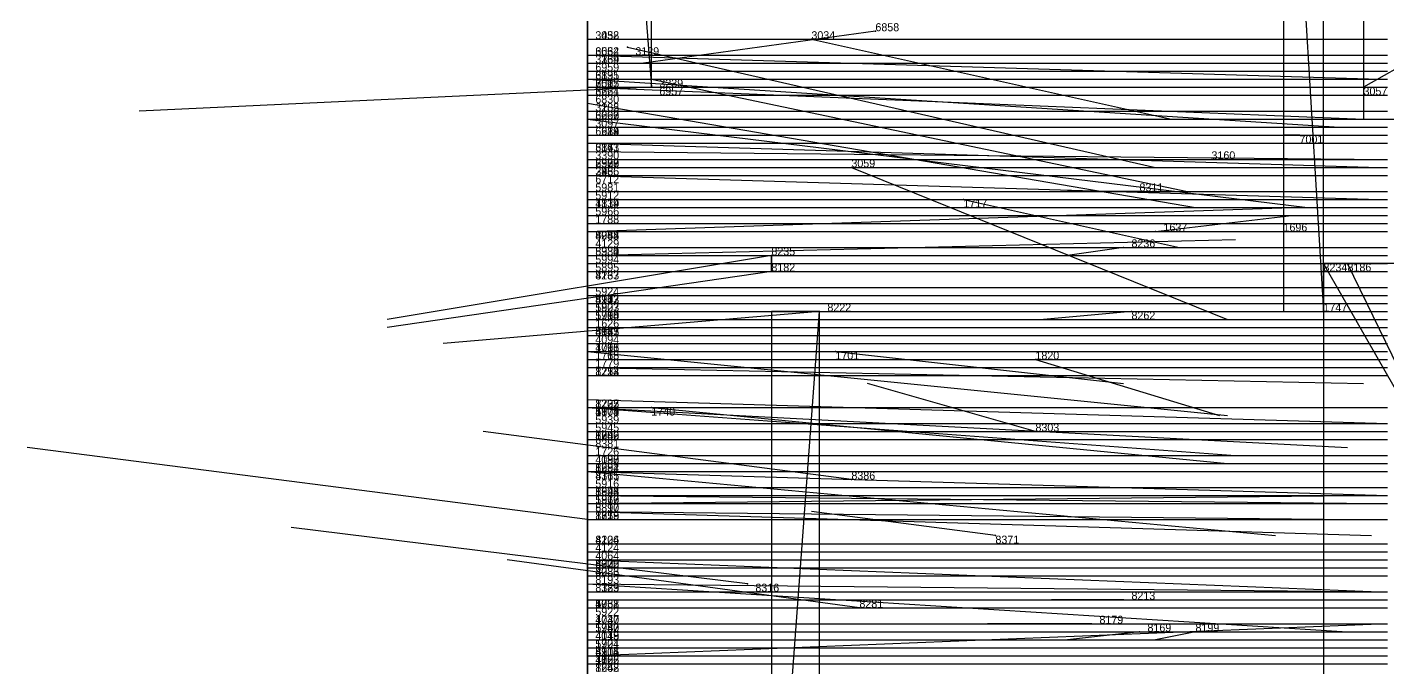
# Model space of a CAD drawing. Extents: x -0.07 to 1.1, y -0.07 to 1.1.
# Drawn here: x -0.07 to 0.1, y 0.6975 to 0.7775 of the extents above; entities that cross this region are included whole.
import ezdxf

# ---------------------------------------------------------------- set-up
doc = ezdxf.new("R2010")
doc.units = 0
for name, color, linetype in [('Clients', 3, 'CONTINUOUS'), ('Facilities', 3, 'CONTINUOUS'), ('Facilities_lines', 3, 'CONTINUOUS'), ('Min_max_boxes', 1, 'CONTINUOUS'), ('Normals', 1, 'CONTINUOUS'), ('Source_points', 5, 'CONTINUOUS'), ('Text', 3, 'CONTINUOUS')]:
    doc.layers.add(name, color=color, linetype=linetype)

msp = doc.modelspace()

# ---------------------------------------------------------------- linework, layer by layer
at = {"layer": 'Clients', "color": 5}
for p in [(0, 0.776, 0.092), (0, 0.776, 0.335), (0, 0.774, 0.161), (0, 0.774, 0.469), (0, 0.774, 0.737), (0, 0.774, 0.747), (0, 0.773, 0.816), (0, 0.772, 0.867), (0, 0.771, 0.838), (0, 0.77, 0.507), (0, 0.77, 0.652), (0, 0.77, 0.566), (0, 0.769, 0.134), (0, 0.769, 0.846), (0.008, 0.77, 1), (0.097, 0.77), (0, 0.766, 0.175), (0, 0.766, 0.124), (0, 0.766, 0.581), (0, 0.765, 0.518), (0, 0.765, 0.592), (0, 0.764, 0.883), (0, 0.763, 0.135), (0, 0.761, 0.104), (0, 0.761, 0.323), (0, 0.761, 0.497), (0, 0.761, 0.785), (0, 0.76, 0.268), (0, 0.76, 0.566), (0, 0.759, 0.06), (0, 0.759, 0.468), (0, 0.759, 0.661), (0, 0.757, 0.579), (0, 0.756, 0.708), (0, 0.755, 0.086), (0, 0.755, 0.501), (0, 0.754, 0.576), (0, 0.753, 0.167), (0, 0.752, 0.483), (0, 0.752, 0.624), (0, 0.75, 0.357), (0, 0.749, 0.633), (0, 0.749, 0.659), (0, 0.749, 0.693), (0, 0.748, 0.528), (0, 0.747, 0.335), (0, 0.747, 0.788), (0.023, 0.747, 1), (0.092, 0.748, 1), (0.095, 0.748, 1), (0, 0.745, 0.514), (0, 0.744, 0.324), (0, 0.744, 0.752), (0, 0.743, 0.217), (0, 0.743, 0.313), (0, 0.743, 0.751), (0, 0.743, 0.976), (0, 0.742, 0.641), (0, 0.742, 0.666), (0.029, 0.742, 1), (0.092, 0.742), (0, 0.741, 0.116), (0, 0.741, 0.575), (0, 0.74, 0.11), (0, 0.74, 0.721), (0, 0.739, 0.302), (0, 0.739, 0.612), (0, 0.739, 0.841), (0, 0.738, 0.232), (0, 0.738, 0.452), (0, 0.738, 0.421), (0, 0.737, 0.186), (0, 0.737, 0.491), (0, 0.736, 0.09), (0, 0.735, 0.231), (0, 0.734, 0.894), (0, 0.73, 0.184), (0, 0.73, 0.358), (0, 0.73, 0.292), (0, 0.73, 0.715), (0, 0.728, 0.539), (0, 0.728, 0.589), (0, 0.727, 0.173), (0, 0.727, 0.882), (0, 0.726, 0.152), (0, 0.726, 0.518), (0, 0.724, 0.224), (0, 0.724, 0.369), (0, 0.724, 0.389), (0, 0.724, 0.389), (0, 0.723, 0.126), (0, 0.723, 0.261), (0, 0.722, 0.477), (0, 0.722, 0.546), (0, 0.722, 0.923), (0, 0.72, 0.229), (0, 0.72, 0.721), (0, 0.72, 0.705), (0, 0.719, 0.241), (0, 0.719, 0.938), (0, 0.718, 0.54), (0, 0.718, 0.7), (0, 0.718, 0.756), (0, 0.716, 0.178), (0, 0.713, 0.394), (0, 0.713, 0.859), (0, 0.712, 0.328), (0, 0.711, 0.386), (0, 0.711, 0.582), (0, 0.71, 0.316), (0, 0.709, 0.31), (0, 0.709, 0.906), (0, 0.707, 0.91), (0, 0.706, 0.241), (0, 0.705, 0.413), (0, 0.705, 0.529), (0, 0.705, 0.682), (0, 0.703, 0.22), (0, 0.703, 0.298), (0, 0.703, 0.541), (0, 0.703, 0.646), (0, 0.702, 0.425), (0, 0.701, 0.491), (0, 0.701, 0.59), (0, 0.7, 0.196), (0, 0.7, 0.267), (0, 0.7, 0.833), (0, 0.7, 0.808), (0, 0.699, 0.171), (0, 0.699, 0.543), (0, 0.698, 0.403), (0, 0.698, 0.442)]:
    msp.add_point(p, dxfattribs=at)
at = {"layer": 'Facilities', "color": 3}
for p in [(0.028, 0.776), (0.036, 0.777, 1), (0, 0.774, 0.086), (0, 0.774, 0.069), (0.005, 0.775), (0, 0.771, 0.04), (0.008, 0.771), (0, 0.77, 0.049), (0, 0.768, 0.015), (0, 0.767, 0.122), (0, 0.766, 0.028), (0.089, 0.764, 1), (0, 0.763, 0.06), (0, 0.762, 0.932), (0.078, 0.761), (0.033, 0.76), (0.069, 0.757, 1), (0.047, 0.756), (0, 0.752, 0.973), (0.071, 0.752), (0.087, 0.752), (0.067, 0.75, 1), (0, 0.749, 0.986), (0.023, 0.749, 1), (0.068, 0.742, 1), (0, 0.739, 0.944), (0, 0.737, 0.008), (0.031, 0.737), (0, 0.735, 0.95), (0.056, 0.736), (0, 0.731, 0.92), (0, 0.73, 0.036), (0, 0.73, 0.013), (0.008, 0.73), (0.056, 0.727, 1), (0, 0.726, 0.899), (0, 0.722, 0.978), (0.033, 0.721, 1), (0, 0.718, 0.041), (0, 0.717, 0.041), (0, 0.717, 0.944), (0, 0.716, 0.995), (0.051, 0.714, 1), (0, 0.711, 0.931), (0, 0.708, 0.961), (0, 0.708, 0.933), (0.02, 0.708, 1), (0.067, 0.706, 1), (0.034, 0.705, 1), (0, 0.703, 0.142), (0.063, 0.703, 1), (0.069, 0.702, 1), (0.076, 0.702, 1), (0, 0.699, 0.068)]:
    msp.add_point(p, dxfattribs=at)
at = {"layer": 'Facilities_lines', "color": 3}
for p, q in [((0, 0.887, 0.552), (0, 0.728, 0.589)), ((0, 0.887, 0.552), (0, 0.741, 0.575)), ((0, 0.887, 0.552), (0, 0.754, 0.576)), ((0, 0.887, 0.552), (0, 0.757, 0.579)), ((0, 0.887, 0.552), (0, 0.76, 0.566)), ((0, 0.887, 0.552), (0, 0.739, 0.612)), ((0, 0.887, 0.552), (0, 0.765, 0.592)), ((0, 0.887, 0.552), (0, 0.77, 0.566)), ((0, 0.887, 0.552), (0, 0.766, 0.581)), ((0, 0.886, 0.783), (0, 0.761, 0.785)), ((0, 0.876, 0.453), (0, 0.774, 0.469)), ((0, 0.876, 0.453), (0, 0.759, 0.468)), ((0, 0.876, 0.453), (0, 0.738, 0.452)), ((0, 0.876, 0.979), (0.008, 0.77, 1)), ((0, 0.875, 0.288), (0, 0.76, 0.268)), ((0, 0.875, 0.288), (0, 0.739, 0.302)), ((0, 0.875, 0.288), (0, 0.743, 0.313)), ((0, 0.875, 0.288), (0, 0.73, 0.292)), ((0, 0.852, 0.379), (0, 0.761, 0.323)), ((0, 0.852, 0.379), (0, 0.776, 0.335)), ((0, 0.852, 0.379), (0, 0.724, 0.369)), ((0, 0.852, 0.379), (0, 0.738, 0.421)), ((0, 0.852, 0.379), (0, 0.724, 0.389)), ((0, 0.852, 0.379), (0, 0.744, 0.324)), ((0, 0.852, 0.379), (0, 0.75, 0.357)), ((0, 0.852, 0.379), (0, 0.724, 0.389)), ((0, 0.852, 0.379), (0, 0.747, 0.335)), ((0, 0.834, 0.951), (0, 0.743, 0.976)), ((0, 0.767, 0.122), (0, 0.826, 0.13)), ((0, 0.826, 0.704), (0, 0.718, 0.7)), ((0, 0.826, 0.704), (0, 0.72, 0.721)), ((0, 0.826, 0.704), (0, 0.72, 0.705)), ((0, 0.826, 0.704), (0, 0.749, 0.633)), ((0, 0.826, 0.704), (0, 0.752, 0.624)), ((0, 0.826, 0.704), (0, 0.742, 0.641)), ((0, 0.826, 0.704), (0, 0.742, 0.666)), ((0, 0.826, 0.704), (0, 0.743, 0.751)), ((0, 0.826, 0.704), (0, 0.756, 0.708)), ((0, 0.826, 0.704), (0, 0.705, 0.682)), ((0, 0.826, 0.704), (0, 0.74, 0.721)), ((0, 0.826, 0.704), (0, 0.703, 0.646)), ((0, 0.826, 0.704), (0, 0.744, 0.752)), ((0, 0.826, 0.704), (0, 0.73, 0.715)), ((0, 0.826, 0.704), (0, 0.749, 0.659)), ((0, 0.826, 0.704), (0, 0.749, 0.693)), ((0, 0.826, 0.704), (0, 0.77, 0.652)), ((0, 0.826, 0.704), (0, 0.774, 0.737)), ((0, 0.826, 0.704), (0, 0.774, 0.747)), ((0, 0.826, 0.704), (0, 0.759, 0.661)), ((0.087, 0.825), (0.092, 0.742)), ((0, 0.767, 0.122), (0, 0.822, 0.166)), ((0, 0.767, 0.122), (0, 0.817, 0.118)), ((0, 0.817, 0.86), (0, 0.769, 0.846)), ((0, 0.817, 0.86), (0, 0.772, 0.867)), ((0, 0.817, 0.86), (0, 0.773, 0.816)), ((0, 0.817, 0.86), (0, 0.771, 0.838)), ((0, 0.767, 0.122), (0, 0.815, 0.129)), ((0, 0.767, 0.122), (0, 0.814, 0.143)), ((0, 0.767, 0.122), (0, 0.809, 0.12)), ((0, 0.767, 0.122), (0, 0.801, 0.148)), ((0, 0.767, 0.122), (0, 0.8, 0.09)), ((0, 0.767, 0.122), (0, 0.797, 0.132)), ((0, 0.767, 0.122), (0, 0.795, 0.145)), ((0, 0.767, 0.122), (0, 0.787, 0.18)), ((0.12, 0.783), (0.097, 0.77)), ((0, 0.767, 0.122), (0, 0.782, 0.169)), ((0, 0.767, 0.122), (0, 0.781, 0.159)), ((0, 0.767, 0.122), (0, 0.779, 0.203)), ((0, 0.767, 0.122), (0, 0.776, 0.092)), ((0, 0.767, 0.122), (0, 0.774, 0.161)), ((0, 0.634, 0.514), (0, 0.77, 0.507)), ((0, 0.767, 0.122), (0, 0.769, 0.134)), ((0, 0.767, 0.122), (0, 0.753, 0.167)), ((0, 0.767, 0.122), (0, 0.74, 0.11)), ((0, 0.767, 0.122), (0, 0.741, 0.116)), ((0, 0.767, 0.122), (0, 0.736, 0.09)), ((0, 0.767, 0.122), (0, 0.755, 0.086)), ((0, 0.767, 0.122), (0, 0.761, 0.104)), ((0, 0.767, 0.122), (0, 0.766, 0.175)), ((0, 0.767, 0.122), (0, 0.766, 0.124)), ((0, 0.767, 0.122), (0, 0.763, 0.135)), ((0, 0.634, 0.514), (0, 0.765, 0.518)), ((0, 0.726, 0.899), (0, 0.764, 0.883)), ((0, 0.763, 0.06), (0, 0.759, 0.06)), ((0, 0.762, 0.932), (0, 0.722, 0.923)), ((0, 0.634, 0.514), (0, 0.761, 0.497)), ((0, 0.634, 0.514), (0, 0.755, 0.501)), ((0, 0.634, 0.514), (0, 0.752, 0.483)), ((0.023, 0.749, 1), (0.023, 0.747, 1)), ((0, 0.634, 0.514), (0, 0.748, 0.528)), ((0, 0.726, 0.899), (0, 0.747, 0.788)), ((0.112, 0.713, 1), (0.092, 0.748, 1)), ((0.112, 0.713, 1), (0.095, 0.748, 1)), ((0, 0.634, 0.514), (0, 0.745, 0.514)), ((0, 0.703, 0.142), (0, 0.743, 0.217)), ((0.023, 0.661, 1), (0.029, 0.742, 1)), ((0, 0.726, 0.899), (0, 0.739, 0.841)), ((0, 0.703, 0.142), (0, 0.738, 0.232)), ((0, 0.703, 0.142), (0, 0.737, 0.186)), ((0, 0.634, 0.514), (0, 0.737, 0.491)), ((0, 0.703, 0.142), (0, 0.735, 0.231)), ((0, 0.735, 0.95), (0, 0.654, 0.988)), ((0, 0.726, 0.899), (0, 0.734, 0.894)), ((0, 0.703, 0.142), (0, 0.73, 0.184)), ((0, 0.598, 0.356), (0, 0.73, 0.358)), ((0, 0.634, 0.514), (0, 0.728, 0.539)), ((0, 0.703, 0.142), (0, 0.727, 0.173)), ((0, 0.726, 0.899), (0, 0.727, 0.882)), ((0, 0.703, 0.142), (0, 0.726, 0.152)), ((0, 0.634, 0.514), (0, 0.726, 0.518)), ((0, 0.726, 0.899), (0, 0.69, 0.867)), ((0, 0.726, 0.899), (0, 0.7, 0.833)), ((0, 0.726, 0.899), (0, 0.713, 0.859)), ((0, 0.726, 0.899), (0, 0.691, 0.9)), ((0, 0.726, 0.899), (0, 0.709, 0.906)), ((0, 0.726, 0.899), (0, 0.7, 0.808)), ((0, 0.726, 0.899), (0, 0.707, 0.91)), ((0, 0.726, 0.899), (0, 0.718, 0.756)), ((0, 0.703, 0.142), (0, 0.724, 0.224)), ((0, 0.703, 0.142), (0, 0.723, 0.126)), ((0, 0.703, 0.142), (0, 0.723, 0.261)), ((0, 0.634, 0.514), (0, 0.722, 0.477)), ((0, 0.634, 0.514), (0, 0.722, 0.546)), ((0, 0.703, 0.142), (0, 0.72, 0.229)), ((0, 0.703, 0.142), (0, 0.719, 0.241)), ((0, 0.711, 0.931), (0, 0.719, 0.938)), ((0, 0.634, 0.514), (0, 0.718, 0.54)), ((0, 0.703, 0.142), (0, 0.716, 0.178)), ((0, 0.598, 0.356), (0, 0.713, 0.394)), ((0, 0.598, 0.356), (0, 0.712, 0.328)), ((0, 0.598, 0.356), (0, 0.711, 0.386)), ((0, 0.634, 0.514), (0, 0.711, 0.582)), ((0, 0.598, 0.356), (0, 0.71, 0.316)), ((0, 0.598, 0.356), (0, 0.709, 0.31)), ((0, 0.703, 0.142), (0, 0.706, 0.241)), ((0, 0.598, 0.356), (0, 0.705, 0.413)), ((0, 0.634, 0.514), (0, 0.705, 0.529)), ((0, 0.703, 0.142), (0, 0.669, 0.182)), ((0, 0.703, 0.142), (0, 0.691, 0.245)), ((0, 0.703, 0.142), (0, 0.697, 0.137)), ((0, 0.703, 0.142), (0, 0.668, 0.217)), ((0, 0.703, 0.142), (0, 0.679, 0.193)), ((0, 0.703, 0.142), (0, 0.682, 0.177)), ((0, 0.703, 0.142), (0, 0.7, 0.196)), ((0, 0.703, 0.142), (0, 0.681, 0.173)), ((0, 0.703, 0.142), (0, 0.703, 0.22)), ((0, 0.703, 0.142), (0, 0.68, 0.158)), ((0, 0.703, 0.142), (0, 0.686, 0.158)), ((0, 0.703, 0.142), (0, 0.699, 0.171)), ((0, 0.703, 0.142), (0, 0.663, 0.213)), ((0, 0.703, 0.142), (0, 0.694, 0.196)), ((0, 0.703, 0.142), (0, 0.703, 0.298)), ((0, 0.703, 0.142), (0, 0.7, 0.267)), ((0, 0.634, 0.514), (0, 0.703, 0.541)), ((0, 0.634, 0.514), (0, 0.702, 0.425)), ((0, 0.634, 0.514), (0, 0.701, 0.491)), ((0, 0.634, 0.514), (0, 0.701, 0.59)), ((0, 0.634, 0.514), (0, 0.699, 0.543)), ((0, 0.598, 0.356), (0, 0.698, 0.403)), ((0, 0.634, 0.514), (0, 0.698, 0.442))]:
    msp.add_line(p, q, dxfattribs=at)
at = {"layer": 'Min_max_boxes', "color": 1}
for p, q in [((0, 0.761, 0.723), (0, 0.915, 0.723)), ((0, 0.915, 0.723), (0, 0.761, 0.723)), ((0, 0.761, 0.825), (0, 0.915, 0.825)), ((0, 0.915, 0.825), (0, 0.761, 0.825)), ((0, 0.724, 0.323), (0, 0.902, 0.323)), ((0, 0.902, 0.323), (0, 0.724, 0.323)), ((0, 0.724, 0.422), (0, 0.902, 0.422)), ((0, 0.902, 0.422), (0, 0.724, 0.422)), ((0, 0.73, 0.217), (0, 0.901, 0.217)), ((0, 0.901, 0.217), (0, 0.73, 0.217)), ((0, 0.73, 0.339), (0, 0.901, 0.339)), ((0, 0.901, 0.339), (0, 0.73, 0.339)), ((0, 0.728, 0.502), (0, 0.901, 0.502)), ((0, 0.901, 0.502), (0, 0.728, 0.502)), ((0, 0.728, 0.612), (0, 0.901, 0.612)), ((0, 0.901, 0.612), (0, 0.728, 0.612)), ((0, 0.738, 0.414), (0, 0.898, 0.414)), ((0, 0.898, 0.414), (0, 0.738, 0.414)), ((0, 0.738, 0.498), (0, 0.898, 0.498)), ((0, 0.898, 0.498), (0, 0.738, 0.498)), ((0, 0.894, 0.979), (0, 0.77, 0.979)), ((0, 0.894, 1), (0, 0.77, 1)), ((0.008, 0.77, 0.979), (0.008, 0.894, 0.979)), ((0.008, 0.77, 1), (0.008, 0.894, 1)), ((0, 0.703, 0.608), (0, 0.88, 0.608)), ((0, 0.88, 0.608), (0, 0.703, 0.608)), ((0, 0.703, 0.752), (0, 0.88, 0.752)), ((0, 0.88, 0.752), (0, 0.703, 0.752)), ((0, 0.769, 0.787), (0, 0.852, 0.787)), ((0, 0.852, 0.787), (0, 0.769, 0.787)), ((0, 0.769, 0.907), (0, 0.852, 0.907)), ((0, 0.852, 0.907), (0, 0.769, 0.907)), ((0, 0.743, 0.951), (0, 0.834, 0.951)), ((0, 0.834, 0.951), (0, 0.743, 0.951)), ((0, 0.743, 0.996), (0, 0.834, 0.996)), ((0, 0.834, 0.996), (0, 0.743, 0.996)), ((0, 0.736, 0.086), (0, 0.826, 0.086)), ((0, 0.826, 0.086), (0, 0.736, 0.086)), ((0, 0.736, 0.203), (0, 0.826, 0.203)), ((0, 0.826, 0.203), (0, 0.736, 0.203)), ((0.087, 0.825), (0.087, 0.742)), ((0.087, 0.825), (0.087, 0.742)), ((0.092, 0.742), (0.092, 0.825)), ((0.092, 0.742), (0.092, 0.825)), ((0.097, 0.807), (0.097, 0.766)), ((0.097, 0.807), (0.097, 0.766)), ((0, 0.482, 0.418), (0, 0.77, 0.418)), ((0, 0.77, 0.418), (0, 0.77, 0.418)), ((0, 0.77, 0.418), (0, 0.482, 0.418)), ((0, 0.482, 0.616), (0, 0.77, 0.616)), ((0, 0.77, 0.616), (0, 0.77, 0.616)), ((0, 0.77, 0.616), (0, 0.482, 0.616)), ((0, 0.77, 0.418), (0, 0.77, 0.616)), ((0, 0.77, 0.418), (0, 0.77, 0.616)), ((0, 0.77, 0.979), (0.008, 0.77, 0.979)), ((0, 0.77, 1), (0.008, 0.77, 1)), ((0, 0.77, 0.979), (0, 0.77, 1)), ((0, 0.769, 0.787), (0, 0.769, 0.787)), ((0, 0.769, 0.907), (0, 0.769, 0.907)), ((0, 0.769, 0.787), (0, 0.769, 0.907)), ((0, 0.769, 0.787), (0, 0.769, 0.907)), ((0.008, 0.77, 0.979), (0.008, 0.77, 1)), ((0.097, 0.766), (0.207, 0.766)), ((0.097, 0.766), (0.207, 0.766)), ((0.097, 0.766), (0.097, 0.766)), ((0, 0.69, 0.756), (0, 0.764, 0.756)), ((0, 0.764, 0.756), (0, 0.764, 0.756)), ((0, 0.764, 0.756), (0, 0.69, 0.756)), ((0, 0.69, 0.91), (0, 0.764, 0.91)), ((0, 0.764, 0.91), (0, 0.764, 0.91)), ((0, 0.764, 0.91), (0, 0.69, 0.91)), ((0, 0.764, 0.756), (0, 0.764, 0.91)), ((0, 0.764, 0.756), (0, 0.764, 0.91)), ((0, 0.759, 0.06), (0, 0.763, 0.06)), ((0, 0.763, 0.06), (0, 0.763, 0.06)), ((0, 0.763, 0.06), (0, 0.759, 0.06)), ((0, 0.759, 0.06), (0, 0.763, 0.06)), ((0, 0.763, 0.06), (0, 0.763, 0.06)), ((0, 0.763, 0.06), (0, 0.759, 0.06)), ((0, 0.763, 0.06), (0, 0.763, 0.06)), ((0, 0.763, 0.06), (0, 0.763, 0.06)), ((0, 0.722, 0.923), (0, 0.762, 0.923)), ((0, 0.762, 0.923), (0, 0.762, 0.923)), ((0, 0.762, 0.923), (0, 0.722, 0.923)), ((0, 0.722, 0.932), (0, 0.762, 0.932)), ((0, 0.762, 0.932), (0, 0.762, 0.932)), ((0, 0.762, 0.932), (0, 0.722, 0.932)), ((0, 0.762, 0.923), (0, 0.762, 0.932)), ((0, 0.762, 0.923), (0, 0.762, 0.932)), ((0, 0.761, 0.723), (0, 0.761, 0.723)), ((0, 0.761, 0.825), (0, 0.761, 0.825)), ((0, 0.761, 0.723), (0, 0.761, 0.825)), ((0, 0.761, 0.723), (0, 0.761, 0.825)), ((0, 0.759, 0.06), (0, 0.759, 0.06)), ((0, 0.759, 0.06), (0, 0.759, 0.06)), ((0, 0.759, 0.06), (0, 0.759, 0.06)), ((0, 0.759, 0.06), (0, 0.759, 0.06)), ((0.023, 0.747, 1), (0.023, 0.749, 1)), ((0.023, 0.749, 1), (0.023, 0.749, 1)), ((0.023, 0.749, 1), (0.023, 0.747, 1)), ((0.023, 0.747, 1), (0.023, 0.749, 1)), ((0.023, 0.749, 1), (0.023, 0.749, 1)), ((0.023, 0.749, 1), (0.023, 0.747, 1)), ((0.023, 0.749, 1), (0.023, 0.749, 1)), ((0.023, 0.749, 1), (0.023, 0.749, 1)), ((0.023, 0.747, 1), (0.023, 0.747, 1)), ((0.023, 0.747, 1), (0.023, 0.747, 1)), ((0.023, 0.747, 1), (0.023, 0.747, 1)), ((0.023, 0.747, 1), (0.023, 0.747, 1)), ((0.279, 0.748, 1), (0.092, 0.748, 1)), ((0.092, 0.748, 1), (0.092, 0.659, 1)), ((0.279, 0.748, 1), (0.092, 0.748, 1)), ((0.092, 0.748, 1), (0.092, 0.659, 1)), ((0.092, 0.748, 1), (0.092, 0.748, 1)), ((0, 0.663, 0.126), (0, 0.743, 0.126)), ((0, 0.743, 0.126), (0, 0.743, 0.126)), ((0, 0.743, 0.126), (0, 0.663, 0.126)), ((0, 0.663, 0.298), (0, 0.743, 0.298)), ((0, 0.743, 0.298), (0, 0.743, 0.298)), ((0, 0.743, 0.298), (0, 0.663, 0.298)), ((0, 0.743, 0.126), (0, 0.743, 0.298)), ((0, 0.743, 0.126), (0, 0.743, 0.298)), ((0, 0.743, 0.951), (0, 0.743, 0.951)), ((0, 0.743, 0.996), (0, 0.743, 0.996)), ((0, 0.743, 0.951), (0, 0.743, 0.996)), ((0, 0.743, 0.951), (0, 0.743, 0.996)), ((0.029, 0.742, 1), (0.023, 0.742, 1)), ((0.023, 0.742, 1), (0.023, 0.661, 1)), ((0.029, 0.742, 1), (0.023, 0.742, 1)), ((0.023, 0.742, 1), (0.023, 0.661, 1)), ((0.023, 0.742, 1), (0.023, 0.742, 1)), ((0.029, 0.661, 1), (0.029, 0.742, 1)), ((0.029, 0.661, 1), (0.029, 0.742, 1)), ((0.029, 0.742, 1), (0.029, 0.742, 1)), ((0.087, 0.742), (0.092, 0.742)), ((0.087, 0.742), (0.092, 0.742)), ((0.087, 0.742), (0.087, 0.742)), ((0.092, 0.742), (0.092, 0.742)), ((0, 0.738, 0.414), (0, 0.738, 0.414)), ((0, 0.738, 0.498), (0, 0.738, 0.498)), ((0, 0.738, 0.414), (0, 0.738, 0.498)), ((0, 0.738, 0.414), (0, 0.738, 0.498)), ((0, 0.736, 0.086), (0, 0.736, 0.086)), ((0, 0.736, 0.203), (0, 0.736, 0.203)), ((0, 0.736, 0.086), (0, 0.736, 0.203)), ((0, 0.736, 0.086), (0, 0.736, 0.203)), ((0, 0.654, 0.95), (0, 0.735, 0.95)), ((0, 0.735, 0.95), (0, 0.735, 0.95)), ((0, 0.735, 0.95), (0, 0.654, 0.95)), ((0, 0.654, 0.988), (0, 0.735, 0.988)), ((0, 0.735, 0.988), (0, 0.735, 0.988)), ((0, 0.735, 0.988), (0, 0.654, 0.988)), ((0, 0.735, 0.95), (0, 0.735, 0.988)), ((0, 0.735, 0.95), (0, 0.735, 0.988)), ((0, 0.481, 0.222), (0, 0.73, 0.222)), ((0, 0.73, 0.222), (0, 0.73, 0.222)), ((0, 0.73, 0.222), (0, 0.481, 0.222)), ((0, 0.481, 0.436), (0, 0.73, 0.436)), ((0, 0.73, 0.436), (0, 0.73, 0.436)), ((0, 0.73, 0.436), (0, 0.481, 0.436)), ((0, 0.73, 0.222), (0, 0.73, 0.436)), ((0, 0.73, 0.222), (0, 0.73, 0.436)), ((0, 0.73, 0.217), (0, 0.73, 0.217)), ((0, 0.73, 0.339), (0, 0.73, 0.339)), ((0, 0.73, 0.217), (0, 0.73, 0.339)), ((0, 0.73, 0.217), (0, 0.73, 0.339)), ((0, 0.728, 0.502), (0, 0.728, 0.502)), ((0, 0.728, 0.612), (0, 0.728, 0.612)), ((0, 0.728, 0.502), (0, 0.728, 0.612)), ((0, 0.728, 0.502), (0, 0.728, 0.612)), ((0, 0.724, 0.323), (0, 0.724, 0.323)), ((0, 0.724, 0.422), (0, 0.724, 0.422)), ((0, 0.724, 0.323), (0, 0.724, 0.422)), ((0, 0.724, 0.323), (0, 0.724, 0.422)), ((0, 0.722, 0.923), (0, 0.722, 0.923)), ((0, 0.722, 0.932), (0, 0.722, 0.932)), ((0, 0.722, 0.923), (0, 0.722, 0.932)), ((0, 0.722, 0.923), (0, 0.722, 0.932)), ((0, 0.711, 0.931), (0, 0.719, 0.931)), ((0, 0.719, 0.931), (0, 0.719, 0.931)), ((0, 0.719, 0.931), (0, 0.711, 0.931)), ((0, 0.711, 0.938), (0, 0.719, 0.938)), ((0, 0.719, 0.938), (0, 0.719, 0.938)), ((0, 0.719, 0.938), (0, 0.711, 0.938)), ((0, 0.719, 0.931), (0, 0.719, 0.938)), ((0, 0.719, 0.931), (0, 0.719, 0.938)), ((0, 0.711, 0.931), (0, 0.711, 0.931)), ((0, 0.711, 0.938), (0, 0.711, 0.938)), ((0, 0.711, 0.931), (0, 0.711, 0.938)), ((0, 0.711, 0.931), (0, 0.711, 0.938)), ((0, 0.703, 0.608), (0, 0.703, 0.608)), ((0, 0.703, 0.752), (0, 0.703, 0.752)), ((0, 0.703, 0.608), (0, 0.703, 0.752)), ((0, 0.703, 0.608), (0, 0.703, 0.752))]:
    msp.add_line(p, q, dxfattribs=at)
at = {"layer": 'Normals', "color": 1}
for p, q in [((0, 0.776, 0.092), (0.1, 0.776, 0.092)), ((0, 0.776, 0.335), (0.1, 0.776, 0.335)), ((0.036, 0.777, 1), (0.007, 0.773, 1.096)), ((0.028, 0.776), (0.073, 0.766, 0.088)), ((0, 0.774, 0.086), (0.1, 0.774, 0.087)), ((0, 0.774, 0.069), (0.099, 0.771, 0.081)), ((0, 0.774, 0.161), (0.1, 0.774, 0.161)), ((0, 0.774, 0.469), (0.1, 0.774, 0.469)), ((0, 0.774, 0.737), (0.1, 0.774, 0.737)), ((0, 0.774, 0.747), (0.1, 0.774, 0.747)), ((0.005, 0.775), (0.071, 0.76, 0.074)), ((0, 0.773, 0.816), (0.1, 0.773, 0.816)), ((0, 0.772, 0.867), (0.1, 0.772, 0.867)), ((0, 0.771, 0.04), (0.094, 0.765, 0.072)), ((0, 0.771, 0.838), (0.1, 0.771, 0.838)), ((0.008, 0.771), (0.075, 0.757, 0.073)), ((0.008, 0.77, 1), (-0.056, 0.767, 1.077)), ((0, 0.77, 0.049), (0.097, 0.766, 0.074)), ((0, 0.77, 0.652), (0.1, 0.77, 0.652)), ((0, 0.77, 0.507), (0.1, 0.77, 0.507)), ((0, 0.77, 0.566), (0.1, 0.77, 0.566)), ((0, 0.769, 0.134), (0.1, 0.769, 0.134)), ((0, 0.769, 0.846), (0.1, 0.769, 0.846)), ((0.097, 0.77), (0.097, 0.77, 0.1)), ((0, 0.768, 0.015), (0.076, 0.755, 0.079)), ((0, 0.767, 0.122), (0.1, 0.767, 0.122)), ((0, 0.766, 0.175), (0.1, 0.766, 0.175)), ((0, 0.766, 0.124), (0.1, 0.766, 0.124)), ((0, 0.766, 0.028), (0.09, 0.755, 0.071)), ((0, 0.766, 0.581), (0.1, 0.766, 0.581)), ((0, 0.765, 0.592), (0.1, 0.765, 0.592)), ((0, 0.765, 0.518), (0.1, 0.765, 0.518)), ((0, 0.764, 0.883), (0.1, 0.764, 0.883)), ((0.089, 0.764, 1), (0.087, 0.764, 1.1)), ((0, 0.763, 0.06), (0.099, 0.76, 0.076)), ((0, 0.763, 0.135), (0.1, 0.763, 0.135)), ((0, 0.762, 0.932), (0.1, 0.761, 0.922)), ((0, 0.761, 0.104), (0.1, 0.761, 0.104)), ((0, 0.761, 0.497), (0.1, 0.761, 0.497)), ((0, 0.761, 0.323), (0.1, 0.761, 0.323)), ((0, 0.761, 0.785), (0.1, 0.761, 0.785)), ((0.078, 0.761), (0.085, 0.761, 0.1)), ((0, 0.76, 0.268), (0.1, 0.76, 0.268)), ((0, 0.76, 0.566), (0.1, 0.76, 0.566)), ((0, 0.759, 0.06), (0.099, 0.756, 0.076)), ((0, 0.759, 0.468), (0.1, 0.759, 0.468)), ((0, 0.759, 0.661), (0.1, 0.759, 0.661)), ((0.033, 0.76), (0.08, 0.741, 0.086)), ((0, 0.757, 0.579), (0.1, 0.757, 0.579)), ((0.069, 0.757, 1), (0.06, 0.757, 1.1)), ((0, 0.756, 0.708), (0.1, 0.756, 0.708)), ((0, 0.755, 0.086), (0.1, 0.755, 0.086)), ((0, 0.755, 0.501), (0.1, 0.755, 0.501)), ((0, 0.752, 0.973), (0.088, 0.755, 0.927)), ((0.047, 0.756), (0.074, 0.75, 0.096)), ((0, 0.754, 0.576), (0.1, 0.754, 0.576)), ((0.071, 0.752), (0.088, 0.754, 0.099)), ((0, 0.753, 0.167), (0.1, 0.753, 0.167)), ((0, 0.752, 0.483), (0.1, 0.752, 0.483)), ((0, 0.752, 0.624), (0.1, 0.752, 0.624)), ((0.087, 0.752), (0.091, 0.752, 0.1)), ((0, 0.749, 0.986), (0.081, 0.751, 0.927)), ((0, 0.75, 0.357), (0.1, 0.75, 0.357)), ((0.067, 0.75, 1), (0.06, 0.749, 1.1)), ((0.023, 0.749, 1), (-0.025, 0.741, 1.088)), ((0, 0.749, 0.633), (0.1, 0.749, 0.633)), ((0, 0.749, 0.659), (0.1, 0.749, 0.659)), ((0, 0.749, 0.693), (0.1, 0.749, 0.693)), ((0.023, 0.747, 1), (-0.025, 0.74, 1.088)), ((0, 0.748, 0.528), (0.1, 0.748, 0.528)), ((0, 0.747, 0.335), (0.1, 0.747, 0.335)), ((0, 0.747, 0.788), (0.1, 0.747, 0.788)), ((0.092, 0.748, 1), (0.092, 0.748, 1.1)), ((0.095, 0.748, 1), (0.095, 0.748, 1.1)), ((0, 0.745, 0.514), (0.1, 0.745, 0.514)), ((0, 0.744, 0.324), (0.1, 0.744, 0.324)), ((0, 0.744, 0.752), (0.1, 0.744, 0.752)), ((0.029, 0.742, 1), (-0.018, 0.738, 1.088)), ((0, 0.743, 0.217), (0.1, 0.743, 0.217)), ((0, 0.743, 0.313), (0.1, 0.743, 0.313)), ((0, 0.743, 0.751), (0.1, 0.743, 0.751)), ((0, 0.743, 0.976), (0.088, 0.743, 0.928)), ((0, 0.742, 0.666), (0.1, 0.742, 0.666)), ((0, 0.742, 0.641), (0.1, 0.742, 0.641)), ((0.068, 0.742, 1), (0.057, 0.741, 1.099)), ((0.092, 0.742), (0.093, 0.742, 0.1)), ((0, 0.741, 0.116), (0.1, 0.741, 0.116)), ((0, 0.741, 0.575), (0.1, 0.741, 0.575)), ((0, 0.74, 0.11), (0.1, 0.74, 0.11)), ((0, 0.74, 0.721), (0.1, 0.74, 0.721)), ((0, 0.739, 0.302), (0.1, 0.739, 0.302)), ((0, 0.739, 0.612), (0.1, 0.739, 0.612)), ((0, 0.739, 0.944), (0.098, 0.739, 0.925)), ((0, 0.739, 0.841), (0.1, 0.739, 0.841)), ((0, 0.738, 0.232), (0.1, 0.738, 0.232)), ((0, 0.738, 0.452), (0.1, 0.738, 0.452)), ((0, 0.738, 0.421), (0.1, 0.738, 0.421)), ((0, 0.737, 0.186), (0.1, 0.737, 0.186)), ((0, 0.737, 0.008), (0.08, 0.729, 0.068)), ((0, 0.737, 0.491), (0.1, 0.737, 0.491)), ((0.031, 0.737), (0.067, 0.733, 0.093)), ((0, 0.736, 0.09), (0.1, 0.736, 0.09)), ((0, 0.735, 0.231), (0.1, 0.735, 0.231)), ((0, 0.735, 0.95), (0.097, 0.733, 0.925)), ((0.056, 0.736), (0.079, 0.729, 0.097)), ((0, 0.734, 0.894), (0.1, 0.734, 0.894)), ((0.056, 0.727, 1), (0.035, 0.733, 1.098)), ((0, 0.731, 0.92), (0.1, 0.728, 0.911)), ((0, 0.73, 0.036), (0.095, 0.725, 0.067)), ((0, 0.73, 0.184), (0.1, 0.73, 0.184)), ((0, 0.73, 0.013), (0.081, 0.724, 0.072)), ((0, 0.73, 0.358), (0.1, 0.73, 0.358)), ((0, 0.73, 0.292), (0.1, 0.73, 0.292)), ((0, 0.73, 0.715), (0.1, 0.73, 0.715)), ((0.008, 0.73), (0.08, 0.723, 0.069)), ((0, 0.728, 0.589), (0.1, 0.728, 0.589)), ((0, 0.728, 0.539), (0.1, 0.728, 0.539)), ((0.033, 0.721, 1), (-0.013, 0.727, 1.089)), ((0, 0.727, 0.173), (0.1, 0.727, 0.173)), ((0, 0.727, 0.882), (0.1, 0.727, 0.882)), ((0, 0.716, 0.995), (-0.07, 0.725, 1.066)), ((0, 0.726, 0.152), (0.1, 0.726, 0.152)), ((0, 0.726, 0.518), (0.1, 0.726, 0.518)), ((0, 0.726, 0.899), (0.1, 0.726, 0.899)), ((0, 0.724, 0.224), (0.1, 0.724, 0.224)), ((0, 0.724, 0.369), (0.1, 0.724, 0.369)), ((0, 0.724, 0.389), (0.1, 0.724, 0.389)), ((0, 0.724, 0.389), (0.1, 0.724, 0.389)), ((0, 0.723, 0.126), (0.1, 0.723, 0.126)), ((0, 0.723, 0.261), (0.1, 0.723, 0.261)), ((0, 0.722, 0.477), (0.1, 0.722, 0.477)), ((0, 0.722, 0.546), (0.1, 0.722, 0.546)), ((0, 0.722, 0.923), (0.1, 0.719, 0.914)), ((0, 0.722, 0.978), (0.086, 0.714, 0.927)), ((0, 0.72, 0.229), (0.1, 0.72, 0.229)), ((0, 0.72, 0.721), (0.1, 0.72, 0.721)), ((0, 0.72, 0.705), (0.1, 0.72, 0.705)), ((0, 0.719, 0.241), (0.1, 0.719, 0.241)), ((0, 0.718, 0.041), (0.096, 0.719, 0.07)), ((0, 0.719, 0.938), (0.099, 0.718, 0.925)), ((0, 0.718, 0.7), (0.1, 0.718, 0.7)), ((0, 0.718, 0.756), (0.1, 0.718, 0.756)), ((0, 0.718, 0.54), (0.1, 0.718, 0.54)), ((0, 0.717, 0.041), (0.096, 0.716, 0.069)), ((0, 0.717, 0.944), (0.098, 0.714, 0.925)), ((0, 0.716, 0.178), (0.1, 0.716, 0.178)), ((0.051, 0.714, 1), (0.028, 0.717, 1.097)), ((0.02, 0.708, 1), (-0.037, 0.715, 1.082)), ((0, 0.713, 0.394), (0.1, 0.713, 0.394)), ((0, 0.713, 0.859), (0.1, 0.713, 0.859)), ((0.034, 0.705, 1), (-0.01, 0.711, 1.09)), ((0, 0.712, 0.328), (0.1, 0.712, 0.328)), ((0, 0.711, 0.386), (0.1, 0.711, 0.386)), ((0, 0.711, 0.582), (0.1, 0.711, 0.582)), ((0, 0.711, 0.931), (0.099, 0.707, 0.921)), ((0, 0.71, 0.316), (0.1, 0.71, 0.316)), ((0, 0.709, 0.31), (0.1, 0.709, 0.31)), ((0, 0.709, 0.906), (0.1, 0.709, 0.906)), ((0, 0.708, 0.961), (0.095, 0.702, 0.932)), ((0, 0.708, 0.933), (0.1, 0.707, 0.925)), ((0, 0.707, 0.91), (0.1, 0.707, 0.91)), ((0, 0.706, 0.241), (0.1, 0.706, 0.241)), ((0.067, 0.706, 1), (0.058, 0.706, 1.1)), ((0, 0.705, 0.413), (0.1, 0.705, 0.413)), ((0, 0.705, 0.682), (0.1, 0.705, 0.682)), ((0, 0.705, 0.529), (0.1, 0.705, 0.529)), ((0, 0.703, 0.142), (0.1, 0.703, 0.142)), ((0, 0.703, 0.22), (0.1, 0.703, 0.22)), ((0, 0.699, 0.068), (0.099, 0.703, 0.079)), ((0, 0.703, 0.298), (0.1, 0.703, 0.298)), ((0, 0.703, 0.646), (0.1, 0.703, 0.646)), ((0, 0.703, 0.541), (0.1, 0.703, 0.541)), ((0.063, 0.703, 1), (0.05, 0.703, 1.099)), ((0, 0.702, 0.425), (0.1, 0.702, 0.425)), ((0, 0.701, 0.491), (0.1, 0.701, 0.491)), ((0, 0.701, 0.59), (0.1, 0.701, 0.59)), ((0.069, 0.702, 1), (0.06, 0.701, 1.1)), ((0.076, 0.702, 1), (0.071, 0.701, 1.1)), ((0, 0.7, 0.196), (0.1, 0.7, 0.196)), ((0, 0.7, 0.267), (0.1, 0.7, 0.267)), ((0, 0.7, 0.833), (0.1, 0.7, 0.833)), ((0, 0.7, 0.808), (0.1, 0.7, 0.808)), ((0, 0.699, 0.171), (0.1, 0.699, 0.171)), ((0, 0.699, 0.543), (0.1, 0.699, 0.543)), ((0, 0.698, 0.403), (0.1, 0.698, 0.403)), ((0, 0.698, 0.442), (0.1, 0.698, 0.442))]:
    msp.add_line(p, q, dxfattribs=at)
at = {"layer": 'Source_points', "color": 5}
for p in [(0, 0.776, 0.092), (0, 0.776, 0.335), (0.028, 0.776), (0.036, 0.777, 1), (0, 0.774, 0.086), (0, 0.774, 0.069), (0, 0.774, 0.161), (0, 0.774, 0.469), (0, 0.774, 0.737), (0, 0.774, 0.747), (0.005, 0.775), (0, 0.773, 0.816), (0, 0.772, 0.867), (0, 0.771, 0.04), (0, 0.771, 0.838), (0.008, 0.771), (0, 0.77, 0.049), (0, 0.77, 0.652), (0, 0.77, 0.507), (0, 0.77, 0.566), (0, 0.769, 0.134), (0, 0.769, 0.846), (0.008, 0.77, 1), (0.097, 0.77), (0, 0.768, 0.015), (0, 0.767, 0.122), (0, 0.766, 0.175), (0, 0.766, 0.124), (0, 0.766, 0.028), (0, 0.766, 0.581), (0, 0.765, 0.592), (0, 0.765, 0.518), (0, 0.764, 0.883), (0.089, 0.764, 1), (0, 0.763, 0.06), (0, 0.763, 0.135), (0, 0.762, 0.932), (0, 0.761, 0.104), (0, 0.761, 0.497), (0, 0.761, 0.323), (0, 0.761, 0.785), (0.078, 0.761), (0, 0.76, 0.268), (0, 0.76, 0.566), (0, 0.759, 0.06), (0, 0.759, 0.468), (0, 0.759, 0.661), (0.033, 0.76), (0, 0.757, 0.579), (0.069, 0.757, 1), (0, 0.756, 0.708), (0, 0.755, 0.086), (0, 0.755, 0.501), (0.047, 0.756), (0, 0.754, 0.576), (0, 0.753, 0.167), (0, 0.752, 0.483), (0, 0.752, 0.624), (0, 0.752, 0.973), (0.071, 0.752), (0.087, 0.752), (0, 0.75, 0.357), (0.067, 0.75, 1), (0, 0.749, 0.633), (0, 0.749, 0.659), (0, 0.749, 0.693), (0, 0.749, 0.986), (0.023, 0.749, 1), (0, 0.748, 0.528), (0, 0.747, 0.335), (0, 0.747, 0.788), (0.023, 0.747, 1), (0.092, 0.748, 1), (0.095, 0.748, 1), (0, 0.745, 0.514), (0, 0.744, 0.324), (0, 0.744, 0.752), (0, 0.743, 0.217), (0, 0.743, 0.313), (0, 0.743, 0.751), (0, 0.743, 0.976), (0, 0.742, 0.666), (0, 0.742, 0.641), (0.029, 0.742, 1), (0.068, 0.742, 1), (0.092, 0.742), (0, 0.741, 0.116), (0, 0.741, 0.575), (0, 0.74, 0.11), (0, 0.74, 0.721), (0, 0.739, 0.302), (0, 0.739, 0.612), (0, 0.739, 0.944), (0, 0.739, 0.841), (0, 0.738, 0.232), (0, 0.738, 0.452), (0, 0.738, 0.421), (0, 0.737, 0.186), (0, 0.737, 0.008), (0, 0.737, 0.491), (0.031, 0.737), (0, 0.736, 0.09), (0, 0.735, 0.231), (0, 0.735, 0.95), (0.056, 0.736), (0, 0.734, 0.894), (0, 0.731, 0.92), (0, 0.73, 0.036), (0, 0.73, 0.184), (0, 0.73, 0.013), (0, 0.73, 0.358), (0, 0.73, 0.292), (0, 0.73, 0.715), (0.008, 0.73), (0, 0.728, 0.589), (0, 0.728, 0.539), (0, 0.727, 0.173), (0, 0.727, 0.882), (0.056, 0.727, 1), (0, 0.726, 0.152), (0, 0.726, 0.518), (0, 0.726, 0.899), (0, 0.724, 0.224), (0, 0.724, 0.369), (0, 0.724, 0.389), (0, 0.724, 0.389), (0, 0.723, 0.126), (0, 0.723, 0.261), (0, 0.722, 0.477), (0, 0.722, 0.546), (0, 0.722, 0.923), (0, 0.722, 0.978), (0.033, 0.721, 1), (0, 0.72, 0.229), (0, 0.72, 0.721), (0, 0.72, 0.705), (0, 0.719, 0.241), (0, 0.719, 0.938), (0, 0.718, 0.041), (0, 0.718, 0.7), (0, 0.718, 0.756), (0, 0.718, 0.54), (0, 0.717, 0.041), (0, 0.717, 0.944), (0, 0.716, 0.178), (0, 0.716, 0.995), (0, 0.713, 0.394), (0, 0.713, 0.859), (0.051, 0.714, 1), (0, 0.712, 0.328), (0, 0.711, 0.386), (0, 0.711, 0.582), (0, 0.711, 0.931), (0, 0.71, 0.316), (0, 0.709, 0.31), (0, 0.709, 0.906), (0, 0.708, 0.961), (0, 0.708, 0.933), (0.02, 0.708, 1), (0, 0.707, 0.91), (0, 0.706, 0.241), (0.067, 0.706, 1), (0, 0.705, 0.413), (0, 0.705, 0.682), (0, 0.705, 0.529), (0.034, 0.705, 1), (0, 0.703, 0.142), (0, 0.703, 0.22), (0, 0.703, 0.298), (0, 0.703, 0.646), (0, 0.703, 0.541), (0.063, 0.703, 1), (0, 0.702, 0.425), (0, 0.701, 0.491), (0, 0.701, 0.59), (0.069, 0.702, 1), (0.076, 0.702, 1), (0, 0.7, 0.196), (0, 0.7, 0.267), (0, 0.7, 0.833), (0, 0.7, 0.808), (0, 0.699, 0.068), (0, 0.699, 0.171), (0, 0.699, 0.543), (0, 0.698, 0.403), (0, 0.698, 0.442)]:
    msp.add_point(p, dxfattribs=at)

# ---------------------------------------------------------------- texts
at = {"layer": 'Text', "color": 3}
for s, p in [('6858', (0.036, 0.777, 1)), ('3038', (0.001, 0.776, 0.092)), ('3452', (0.001, 0.776, 0.335)), ('3034', (0.028, 0.776)), ('3054', (0.001, 0.774, 0.086)), ('3189', (0.001, 0.773, 0.069)), ('3264', (0.001, 0.773, 0.161)), ('3364', (0.001, 0.773, 0.469)), ('6532', (0.001, 0.774, 0.737)), ('6662', (0.001, 0.774, 0.747)), ('3129', (0.006, 0.774)), ('3195', (0.001, 0.771, 0.04)), ('6959', (0.001, 0.772, 0.816)), ('6831', (0.001, 0.771, 0.867)), ('3017', (0.001, 0.77, 0.049)), ('6525', (0.001, 0.77, 0.652)), ('6565', (0.001, 0.77, 0.507)), ('7007', (0.001, 0.77, 0.838)), ('3239', (0.009, 0.77)), ('3221', (0.001, 0.769, 0.134)), ('6664', (0.001, 0.769, 0.566)), ('6830', (0.001, 0.768, 0.846)), ('6957', (0.009, 0.769, 1)), ('3057', (0.097, 0.769)), ('3135', (0.001, 0.767, 0.015)), ('3282', (0.001, 0.767, 0.122)), ('3067', (0.001, 0.766, 0.175)), ('3209', (0.001, 0.766, 0.028)), ('6696', (0.001, 0.766, 0.581)), ('3097', (0.001, 0.765, 0.124)), ('6614', (0.001, 0.764, 0.592)), ('6683', (0.001, 0.764, 0.518)), ('6929', (0.001, 0.764, 0.883)), ('7001', (0.089, 0.763, 1)), ('3143', (0.001, 0.762, 0.06)), ('3161', (0.001, 0.762, 0.135)), ('3390', (0.001, 0.761, 0.323)), ('6873', (0.001, 0.762, 0.932)), ('3160', (0.078, 0.761)), ('3378', (0.001, 0.76, 0.497)), ('2987', (0.001, 0.76, 0.104)), ('6529', (0.001, 0.76, 0.566)), ('6900', (0.001, 0.76, 0.785)), ('3059', (0.033, 0.76)), ('3366', (0.001, 0.759, 0.468)), ('3435', (0.001, 0.759, 0.268)), ('2986', (0.001, 0.759, 0.06)), ('6712', (0.001, 0.758, 0.661)), ('5981', (0.001, 0.757, 0.579)), ('5912', (0.001, 0.756, 0.708)), ('8311', (0.069, 0.757, 1)), ('4134', (0.001, 0.755, 0.501)), ('5966', (0.001, 0.754, 0.576)), ('1819', (0.001, 0.755, 0.086)), ('1717', (0.047, 0.755)), ('1788', (0.001, 0.753, 0.167)), ('4065', (0.001, 0.751, 0.483)), ('5944', (0.001, 0.751, 0.624)), ('8282', (0.001, 0.751, 0.973)), ('1637', (0.072, 0.752)), ('1696', (0.087, 0.752)), ('4129', (0.001, 0.75, 0.357)), ('5931', (0.001, 0.749, 0.633)), ('5980', (0.001, 0.749, 0.659)), ('8384', (0.001, 0.749, 0.986)), ('8235', (0.023, 0.749, 1)), ('8236', (0.068, 0.75, 1)), ('5994', (0.001, 0.748, 0.693)), ('4133', (0.001, 0.746, 0.335)), ('5895', (0.001, 0.747, 0.528)), ('8267', (0.001, 0.746, 0.788)), ('8182', (0.023, 0.747, 1)), ('8234', (0.092, 0.747, 1)), ('8186', (0.095, 0.747, 1)), ('5924', (0.001, 0.744, 0.514)), ('4103', (0.001, 0.743, 0.313)), ('4112', (0.001, 0.743, 0.324)), ('5942', (0.001, 0.743, 0.752)), ('8277', (0.001, 0.743, 0.976)), ('5903', (0.001, 0.742, 0.751)), ('5915', (0.001, 0.741, 0.666)), ('5956', (0.001, 0.741, 0.575)), ('5990', (0.001, 0.741, 0.641)), ('1827', (0.001, 0.742, 0.217)), ('1704', (0.001, 0.741, 0.116)), ('8222', (0.03, 0.742, 1)), ('8262', (0.068, 0.741, 1)), ('1747', (0.092, 0.742)), ('4075', (0.001, 0.739, 0.302)), ('5937', (0.001, 0.739, 0.721)), ('5965', (0.001, 0.739, 0.612)), ('8163', (0.001, 0.739, 0.944)), ('8341', (0.001, 0.739, 0.841)), ('1626', (0.001, 0.74, 0.11)), ('4094', (0.001, 0.738, 0.421)), ('4068', (0.001, 0.737, 0.452)), ('4096', (0.001, 0.737, 0.491)), ('1711', (0.001, 0.737, 0.232)), ('1768', (0.001, 0.736, 0.008)), ('1715', (0.001, 0.736, 0.186)), ('1701', (0.031, 0.736)), ('1820', (0.056, 0.736)), ('8223', (0.001, 0.734, 0.95)), ('8254', (0.001, 0.734, 0.894)), ('1779', (0.001, 0.735, 0.09)), ('1712', (0.001, 0.734, 0.231)), ('4104', (0.001, 0.729, 0.358)), ('4105', (0.001, 0.729, 0.292)), ('5971', (0.001, 0.729, 0.715)), ('8232', (0.001, 0.73, 0.92)), ('1707', (0.001, 0.73, 0.036)), ('1725', (0.001, 0.73, 0.184)), ('1809', (0.001, 0.729, 0.013)), ('1740', (0.008, 0.729)), ('5939', (0.001, 0.728, 0.589)), ('5945', (0.001, 0.727, 0.539)), ('8303', (0.056, 0.727, 1)), ('5909', (0.001, 0.726, 0.518)), ('8240', (0.001, 0.726, 0.882)), ('1682', (0.001, 0.726, 0.173)), ('1786', (0.001, 0.726, 0.152)), ('8381', (0.001, 0.725, 0.899)), ('1726', (0.001, 0.724, 0.224)), ('4087', (0.001, 0.723, 0.369)), ('4097', (0.001, 0.723, 0.261)), ('4098', (0.001, 0.723, 0.389)), ('4130', (0.001, 0.723, 0.389)), ('5952', (0.001, 0.722, 0.546)), ('8284', (0.001, 0.722, 0.923)), ('1691', (0.001, 0.722, 0.126)), ('4115', (0.001, 0.721, 0.477)), ('5916', (0.001, 0.72, 0.721)), ('8361', (0.001, 0.721, 0.978)), ('8386', (0.033, 0.721, 1)), ('5946', (0.001, 0.719, 0.705)), ('8343', (0.001, 0.719, 0.938)), ('1694', (0.001, 0.719, 0.241)), ('1822', (0.001, 0.719, 0.229)), ('5969', (0.001, 0.718, 0.756)), ('5977', (0.001, 0.718, 0.54)), ('5897', (0.001, 0.717, 0.7)), ('8310', (0.001, 0.717, 0.944)), ('1816', (0.001, 0.718, 0.041)), ('8353', (0.001, 0.716, 0.995)), ('1678', (0.001, 0.716, 0.178)), ('1719', (0.001, 0.716, 0.041)), ('4106', (0.001, 0.713, 0.394)), ('4124', (0.001, 0.712, 0.328)), ('8224', (0.001, 0.713, 0.859)), ('8371', (0.051, 0.713, 1)), ('4064', (0.001, 0.711, 0.386)), ('4070', (0.001, 0.71, 0.316)), ('5902', (0.001, 0.71, 0.582)), ('8325', (0.001, 0.71, 0.931)), ('4083', (0.001, 0.709, 0.31)), ('8286', (0.001, 0.709, 0.906)), ('8193', (0.001, 0.708, 0.933)), ('8189', (0.001, 0.707, 0.961)), ('8323', (0.001, 0.707, 0.91)), ('8316', (0.021, 0.707, 1)), ('4062', (0.001, 0.705, 0.413)), ('5938', (0.001, 0.705, 0.529)), ('1731', (0.001, 0.705, 0.241)), ('8281', (0.034, 0.705, 1)), ('8213', (0.068, 0.706, 1)), ('4040', (0.001, 0.703, 0.298)), ('5922', (0.001, 0.704, 0.682)), ('1737', (0.001, 0.703, 0.142)), ('8179', (0.064, 0.703, 1)), ('5940', (0.001, 0.702, 0.646)), ('5982', (0.001, 0.702, 0.541)), ('1757', (0.001, 0.702, 0.22)), ('8169', (0.07, 0.702, 1)), ('8199', (0.076, 0.702, 1)), ('4049', (0.001, 0.701, 0.491)), ('4118', (0.001, 0.701, 0.425)), ('5904', (0.001, 0.7, 0.59)), ('1721', (0.001, 0.7, 0.196)), ('4111', (0.001, 0.699, 0.267)), ('4052', (0.001, 0.698, 0.403)), ('4125', (0.001, 0.698, 0.442)), ('5906', (0.001, 0.699, 0.543)), ('8215', (0.001, 0.699, 0.833)), ('8304', (0.001, 0.699, 0.808)), ('1762', (0.001, 0.698, 0.068)), ('1806', (0.001, 0.698, 0.171)), ('8248', (0.001, 0.697, 0.953)), ('1662', (0.001, 0.697, 0.137))]:
    msp.add_text(s, height=0.001, dxfattribs=at).set_placement(p)

doc.saveas('drawing.dxf')
